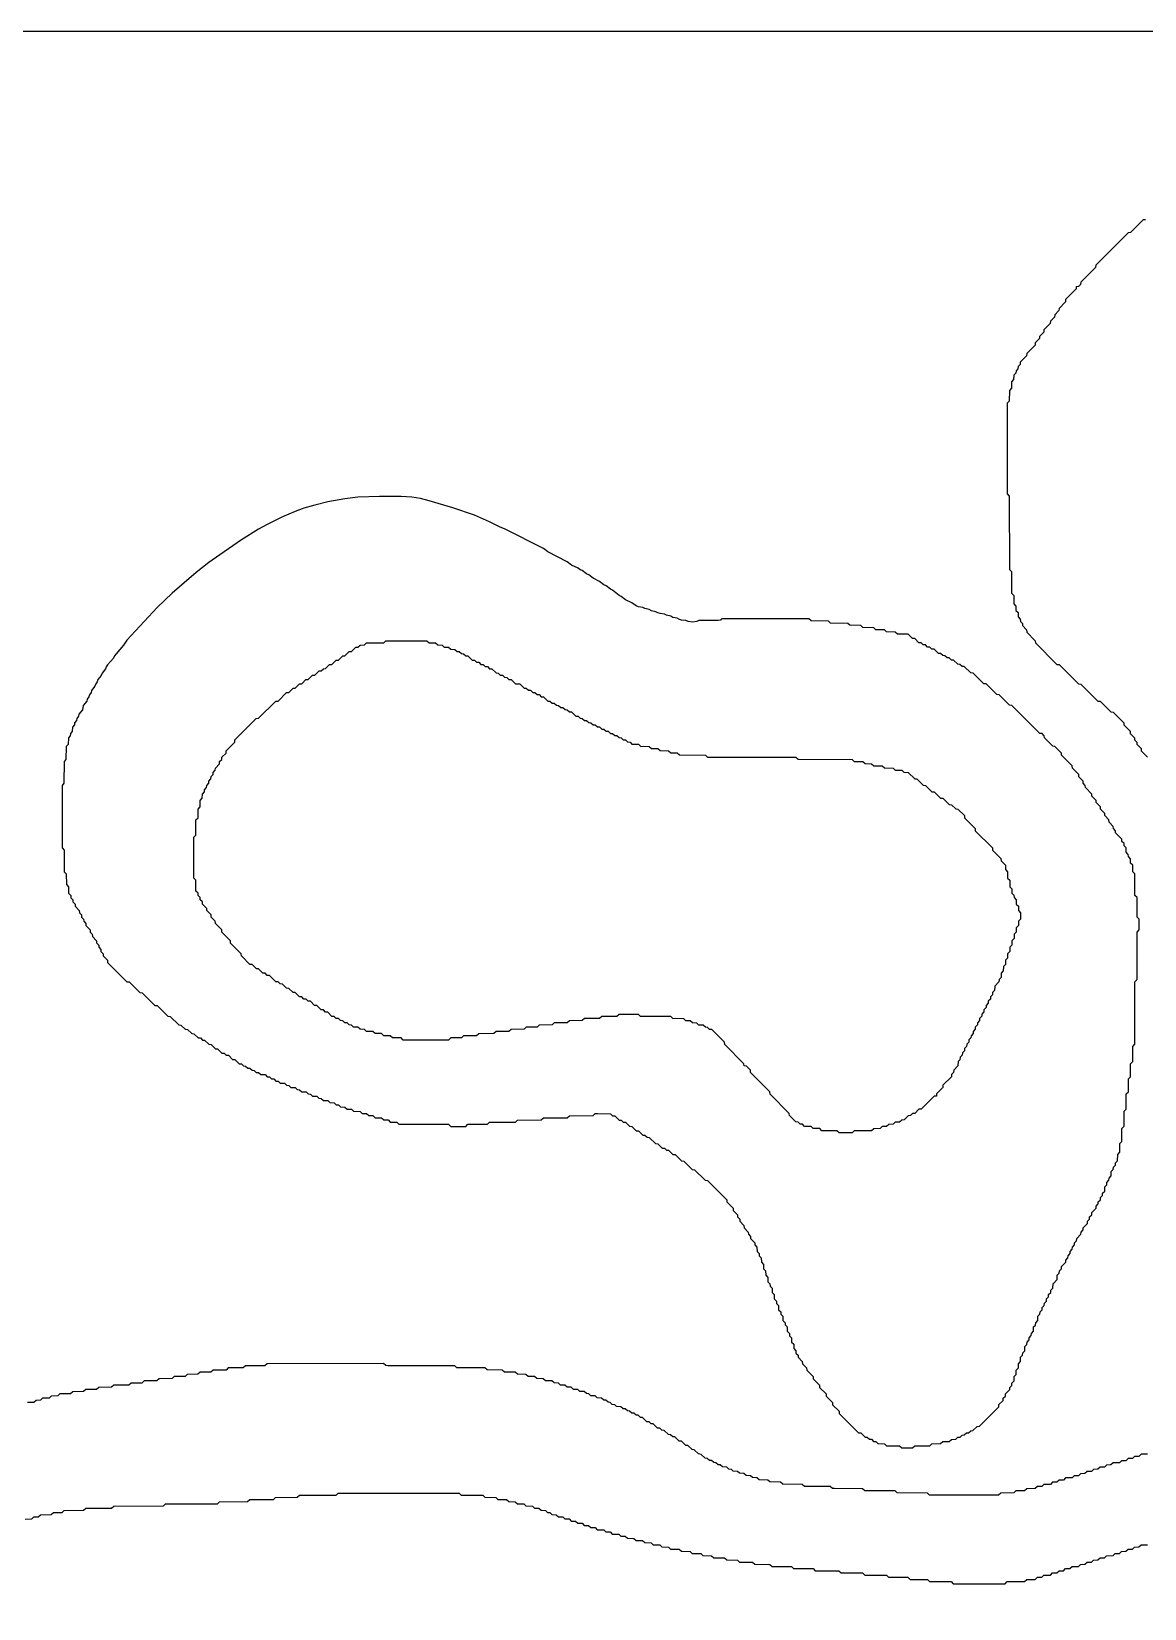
# Model space of a CAD drawing. Header units: millimetres. Extents: x 0 to 6416, y -3898 to 1268.
# Drawn here: x 2871.8 to 3129.7, y -445.4 to -80 of the extents above; entities that cross this region are included whole.
import ezdxf

# ---------------------------------------------------------------- set-up
doc = ezdxf.new("R2010")
doc.units = ezdxf.units.MM
for name, color, linetype in [('CUT_OUTER', 1, 'Continuous'), ('ENGRAVE_NEXT', 3, 'Continuous'), ('SHEET_EDGE', 7, 'Continuous')]:
    doc.layers.add(name, color=color, linetype=linetype)

msp = doc.modelspace()

# ---------------------------------------------------------------- linework, layer by layer
at = {"layer": 'CUT_OUTER'}
for points in [[(3129.93, -123.61), (3129.39, -123.65), (3126.43, -126.6), (3125.89, -126.65), (3118.43, -134.12), (3118.37, -134.65), (3114.93, -138.11), (3114.86, -138.65), (3114.43, -139.09), (3113.9, -139.15), (3113.87, -139.65), (3111.43, -142.11), (3111.37, -142.65), (3109.9, -144.15), (3109.87, -144.65), (3108.9, -145.65), (3108.87, -146.15), (3107.89, -147.15), (3107.87, -147.65), (3106.4, -149.15), (3106.37, -149.65), (3105.4, -150.65), (3105.37, -151.15), (3104.39, -152.15), (3104.37, -152.65), (3102.43, -154.61), (3102.38, -155.15), (3100.9, -156.65), (3100.88, -157.15), (3100.4, -157.65), (3100.38, -158.15), (3099.93, -158.61), (3099.89, -159.15), (3099.4, -159.65), (3099.38, -160.65), (3098.9, -161.15), (3098.88, -162.65), (3098.4, -163.15), (3098.38, -165.65), (3097.9, -166.15), (3097.9, -187.15), (3098.37, -187.65), (3098.41, -204.65), (3098.88, -205.15), (3098.91, -210.15), (3099.39, -210.65), (3099.41, -212.65), (3099.89, -213.15), (3099.91, -214.15), (3100.39, -214.65), (3100.41, -215.65), (3100.9, -216.15), (3100.93, -216.69), (3101.4, -217.15), (3101.41, -217.65), (3102.39, -218.65), (3102.41, -219.15), (3104.39, -221.15), (3104.43, -221.68), (3109.4, -226.65), (3109.93, -226.7), (3114.4, -231.15), (3114.93, -231.2), (3118.9, -235.15), (3119.43, -235.2), (3121.89, -237.65), (3122.43, -237.71), (3124.88, -240.15), (3124.9, -240.65), (3126.38, -242.15), (3126.4, -242.65), (3127.38, -243.65), (3127.4, -244.15), (3127.89, -244.65), (3127.9, -245.15), (3128.89, -246.15), (3128.9, -246.65), (3130.38, -248.15)], [(3130.4, -409.66), (3128.9, -409.68), (3128.4, -410.16), (3127.4, -410.18), (3126.9, -410.66), (3125.9, -410.68), (3125.4, -411.16), (3124.4, -411.18), (3123.9, -411.66), (3122.4, -411.68), (3121.9, -412.16), (3120.9, -412.18), (3120.4, -412.66), (3119.4, -412.68), (3118.9, -413.16), (3117.9, -413.17), (3117.4, -413.65), (3116.4, -413.67), (3115.9, -414.15), (3114.9, -414.17), (3114.4, -414.65), (3113.4, -414.67), (3112.9, -415.15), (3111.4, -415.17), (3110.9, -415.65), (3109.9, -415.67), (3109.4, -416.15), (3108.4, -416.17), (3107.9, -416.65), (3106.4, -416.67), (3105.9, -417.15), (3104.9, -417.17), (3104.4, -417.64), (3102.4, -417.67), (3101.9, -418.14), (3099.9, -418.17), (3099.4, -418.64), (3096.4, -418.67), (3095.9, -419.14), (3079.9, -419.13), (3079.4, -418.67), (3072.4, -418.63), (3071.9, -418.17), (3064.9, -418.12), (3064.4, -417.66), (3057.9, -417.64), (3057.4, -417.62), (3056.9, -417.16), (3050.9, -417.11), (3050.4, -416.66), (3045.9, -416.6), (3045.4, -416.15), (3042.9, -416.09), (3042.4, -415.65), (3040.4, -415.59), (3039.9, -415.14), (3038.9, -415.09), (3038.4, -414.64), (3037.4, -414.6), (3036.9, -414.14), (3035.9, -414.09), (3035.4, -413.64), (3034.4, -413.59), (3034.01, -413.2), (3033.4, -413.1), (3032.9, -412.64), (3031.9, -412.59), (3031.4, -412.13), (3030.9, -412.1), (3030.4, -411.64), (3029.9, -411.6), (3029.4, -411.14), (3028.9, -411.1), (3028.4, -410.63), (3027.9, -410.59), (3026.98, -409.7), (3026.4, -409.6), (3025.4, -408.64), (3024.9, -408.6), (3023.9, -407.65), (3023.4, -407.61), (3022.4, -406.65), (3021.9, -406.61), (3020.9, -405.65), (3020.4, -405.62), (3019.9, -405.15), (3019.4, -405.11), (3018.4, -404.15), (3017.9, -404.12), (3017.4, -403.65), (3016.9, -403.61), (3015.9, -402.65), (3015.4, -402.62), (3014.9, -402.15), (3014.4, -402.12), (3013.4, -401.16), (3012.9, -401.13), (3012.4, -400.65), (3011.9, -400.63), (3011.4, -400.15), (3010.9, -400.13), (3010.4, -399.66), (3009.9, -399.63), (3009.4, -399.16), (3008.9, -399.13), (3008.4, -398.66), (3007.4, -398.62), (3006.98, -398.2), (3006.4, -398.13), (3005.9, -397.66), (3005.4, -397.63), (3004.9, -397.16), (3004.4, -397.13), (3003.9, -396.66), (3002.9, -396.63), (3002.4, -396.16), (3001.4, -396.12), (3000.97, -395.7), (3000.4, -395.63), (2999.9, -395.16), (2998.9, -395.13), (2998.4, -394.66), (2997.4, -394.63), (2996.9, -394.16), (2995.9, -394.13), (2995.4, -393.66), (2994.4, -393.63), (2993.9, -393.16), (2992.9, -393.13), (2992.4, -392.67), (2990.9, -392.63), (2990.4, -392.17), (2988.9, -392.13), (2988.4, -391.67), (2986.9, -391.63), (2986.4, -391.17), (2984.4, -391.13), (2983.9, -390.67), (2981.4, -390.64), (2980.9, -390.17), (2977.4, -390.14), (2976.9, -389.67), (2970.4, -389.64), (2969.9, -389.17), (2954.4, -389.15), (2953.9, -389.14), (2953.4, -388.67), (2926.4, -388.68), (2925.9, -389.15), (2921.4, -389.18), (2920.9, -389.65), (2917.4, -389.68), (2916.9, -390.15), (2913.9, -390.18), (2913.4, -390.65), (2910.9, -390.68), (2910.4, -391.15), (2907.9, -391.18), (2907.4, -391.65), (2904.9, -391.68), (2904.4, -392.15), (2901.4, -392.18), (2900.9, -392.66), (2897.9, -392.68), (2897.4, -393.16), (2894.9, -393.18), (2894.4, -393.66), (2890.9, -393.68), (2890.4, -394.16), (2887.4, -394.18), (2886.9, -394.66), (2884.4, -394.68), (2883.9, -395.16), (2881.4, -395.18), (2880.9, -395.66), (2878.4, -395.68), (2877.9, -396.17), (2876.4, -396.18), (2875.9, -396.66), (2874.4, -396.68), (2873.9, -397.17), (2872.9, -397.18), (2872.4, -397.66), (2870.9, -397.68)]]:
    msp.add_lwpolyline(points, dxfattribs=at)
msp.add_lwpolyline([(3073.45, -408.2), (3075.95, -408.2), (3076.45, -407.72), (3079.95, -407.7), (3080.45, -407.22), (3082.45, -407.2), (3082.95, -406.72), (3084.45, -406.7), (3084.95, -406.22), (3085.95, -406.2), (3086.45, -405.71), (3086.98, -405.68), (3087.45, -405.22), (3087.95, -405.2), (3088.45, -404.72), (3088.95, -404.7), (3089.45, -404.21), (3089.95, -404.2), (3090.95, -403.22), (3091.45, -403.2), (3095.97, -398.68), (3095.98, -398.18), (3096.97, -397.18), (3096.98, -396.68), (3097.47, -396.18), (3097.49, -395.68), (3098.47, -394.68), (3098.48, -394.18), (3098.95, -393.71), (3098.98, -393.18), (3099.47, -392.68), (3099.49, -391.68), (3099.97, -391.18), (3099.99, -390.18), (3100.47, -389.68), (3100.49, -388.68), (3100.97, -388.18), (3100.99, -387.18), (3101.45, -386.73), (3101.49, -386.18), (3101.97, -385.68), (3101.99, -384.68), (3102.45, -384.23), (3102.49, -383.68), (3102.98, -383.18), (3102.99, -382.68), (3103.47, -382.18), (3103.49, -381.68), (3103.97, -381.18), (3103.99, -380.18), (3104.45, -379.73), (3104.49, -379.18), (3104.97, -378.68), (3105, -377.68), (3105.45, -377.23), (3105.49, -376.68), (3105.98, -376.18), (3105.99, -375.68), (3106.48, -375.18), (3106.49, -374.68), (3106.98, -374.18), (3106.99, -373.68), (3107.48, -373.18), (3107.49, -372.68), (3107.97, -372.18), (3107.99, -371.68), (3108.47, -371.18), (3108.5, -370.18), (3109.47, -369.18), (3109.49, -368.18), (3109.95, -367.73), (3109.99, -367.18), (3110.48, -366.68), (3110.49, -366.18), (3111.47, -365.18), (3111.49, -364.68), (3111.97, -364.18), (3111.99, -363.68), (3112.47, -363.18), (3112.49, -362.68), (3112.97, -362.18), (3112.99, -361.68), (3113.47, -361.18), (3113.49, -360.68), (3113.98, -360.18), (3113.99, -359.68), (3114.97, -358.68), (3114.99, -358.18), (3115.47, -357.68), (3115.49, -357.18), (3116.47, -356.18), (3116.48, -355.68), (3116.97, -355.18), (3116.99, -354.68), (3117.47, -354.18), (3117.49, -353.68), (3118.47, -352.68), (3118.48, -352.18), (3118.97, -351.68), (3118.98, -351.18), (3119.47, -350.68), (3119.48, -350.18), (3119.97, -349.68), (3119.98, -349.18), (3120.47, -348.68), (3120.48, -347.68), (3120.95, -347.22), (3120.98, -346.68), (3121.47, -346.18), (3121.48, -345.68), (3121.97, -345.18), (3121.98, -344.18), (3122.45, -343.71), (3122.48, -343.18), (3122.97, -342.68), (3122.98, -342.18), (3123.46, -341.68), (3123.48, -340.18), (3123.96, -339.68), (3123.98, -337.68), (3124.46, -337.18), (3124.48, -334.18), (3124.97, -333.68), (3124.98, -330.18), (3125.47, -329.68), (3125.48, -326.18), (3125.97, -325.68), (3125.98, -322.68), (3126.47, -322.18), (3126.48, -319.18), (3126.97, -318.68), (3126.98, -315.18), (3127.46, -314.68), (3127.48, -300.18), (3127.96, -299.68), (3127.98, -288.68), (3128.46, -288.18), (3128.47, -287.18), (3128.46, -285.68), (3127.98, -285.18), (3127.96, -280.68), (3127.48, -280.18), (3127.46, -275.18), (3126.98, -274.68), (3126.96, -273.18), (3126.48, -272.68), (3126.46, -271.68), (3125.98, -271.18), (3125.95, -270.66), (3125.48, -270.18), (3125.46, -269.18), (3124.98, -268.68), (3124.95, -268.16), (3124.48, -267.68), (3124.47, -267.18), (3122.98, -265.68), (3122.97, -265.18), (3122.48, -264.68), (3122.47, -264.18), (3121.48, -263.18), (3121.47, -262.68), (3120.49, -261.68), (3120.47, -261.18), (3119.49, -260.18), (3119.47, -259.68), (3118.49, -258.68), (3118.47, -258.18), (3117.49, -257.18), (3117.47, -256.68), (3115.99, -255.18), (3115.98, -254.68), (3115.49, -254.18), (3115.47, -253.68), (3114.49, -252.68), (3114.45, -252.15), (3112.99, -250.68), (3112.95, -250.15), (3110.49, -247.68), (3110.48, -247.18), (3109.95, -246.65), (3108.95, -245.66), (3108.45, -245.63), (3106.5, -243.68), (3106.48, -243.18), (3105.98, -242.68), (3105.45, -242.63), (3098.99, -236.18), (3098.45, -236.13), (3095.99, -233.68), (3095.45, -233.63), (3092.99, -231.18), (3092.45, -231.13), (3089.99, -228.68), (3089.45, -228.63), (3087.95, -227.15), (3087.45, -227.13), (3086.95, -226.65), (3086.45, -226.63), (3085.45, -225.65), (3084.95, -225.63), (3084.45, -225.15), (3083.95, -225.13), (3083.45, -224.65), (3082.95, -224.62), (3082.45, -224.15), (3081.95, -224.12), (3080.95, -223.15), (3080.45, -223.13), (3079.95, -222.65), (3079.45, -222.62), (3078.95, -222.15), (3078.45, -222.12), (3077.95, -221.64), (3077.45, -221.62), (3076.5, -220.68), (3075.95, -220.62), (3074.95, -219.66), (3072.45, -219.61), (3071.95, -219.15), (3069.95, -219.11), (3069.45, -218.65), (3067.45, -218.6), (3066.95, -218.14), (3064.45, -218.09), (3063.95, -217.64), (3061.45, -217.58), (3060.95, -217.14), (3056.95, -217.07), (3056.45, -216.63), (3052.45, -216.55), (3051.95, -216.12), (3031.95, -216.05), (3031.65, -216.18), (3031.45, -216.38), (3030.95, -216.46), (3026.45, -216.5), (3025.95, -216.74), (3024.95, -216.86), (3023.95, -216.7), (3023.45, -216.45), (3022.45, -216.37), (3021.95, -216.23), (3021.45, -215.95), (3020.45, -215.76), (3019.95, -215.46), (3018.95, -215.27), (3018.45, -214.97), (3017.45, -214.87), (3016.95, -214.72), (3016.45, -214.44), (3015.45, -214.22), (3014.95, -213.94), (3013.95, -213.71), (3013.45, -213.43), (3012.45, -213.28), (3011.95, -213.1), (3010.95, -212.38), (3009.45, -211.66), (3008.45, -210.88), (3007.95, -210.67), (3006.45, -209.41), (3005.95, -209.21), (3004.95, -208.41), (3004.45, -208.2), (3003.45, -207.41), (3002.95, -207.23), (3002.45, -206.88), (3001.95, -206.67), (3000.95, -205.89), (3000.45, -205.68), (2999.45, -204.9), (2998.95, -204.71), (2998.45, -204.37), (2996.95, -203.63), (2995.95, -202.87), (2991.45, -200.55), (2990.45, -199.82), (2981.45, -195.22), (2980.45, -194.86), (2977.95, -193.59), (2974.45, -192.08), (2969.45, -190.4), (2963.95, -188.71), (2961.95, -188.19), (2959.95, -187.91), (2957.45, -187.74), (2952.45, -187.73), (2947.45, -187.9), (2944.45, -188.27), (2940.45, -189), (2937.45, -189.72), (2934.95, -190.48), (2932.95, -191.2), (2929.95, -192.46), (2926.45, -194.2), (2924.45, -195.3), (2920.45, -197.82), (2915.45, -201.26), (2912.95, -203.03), (2909.95, -205.38), (2904.45, -210.11), (2900.95, -213.43), (2893.95, -221.02), (2893.18, -222.18), (2891.45, -224.16), (2891.07, -224.68), (2890.82, -225.18), (2889.45, -226.76), (2889.15, -227.18), (2888.94, -227.68), (2888.17, -228.68), (2887.98, -229.18), (2887.21, -230.18), (2887.06, -230.68), (2886.7, -231.18), (2886.54, -231.68), (2885.75, -232.68), (2885.62, -233.18), (2885.25, -233.68), (2885.13, -234.18), (2884.75, -234.68), (2884.63, -235.18), (2883.8, -236.18), (2883.64, -237.18), (2882.81, -238.18), (2882.73, -238.68), (2882.32, -239.18), (2882.24, -239.68), (2881.83, -240.18), (2881.77, -240.68), (2881.35, -241.18), (2881.26, -242.18), (2880.85, -242.68), (2880.8, -243.18), (2880.37, -243.68), (2880.3, -245.18), (2879.88, -245.68), (2879.82, -248.68), (2879.39, -249.18), (2879.34, -254.18), (2878.9, -254.68), (2878.9, -258.68), (2878.92, -269.18), (2879.39, -269.68), (2879.43, -274.68), (2879.9, -275.18), (2879.93, -277.68), (2880.41, -278.18), (2880.43, -279.68), (2880.92, -280.18), (2880.95, -280.72), (2881.42, -281.18), (2881.43, -281.68), (2881.92, -282.18), (2881.93, -282.68), (2882.91, -283.68), (2882.93, -284.18), (2883.41, -284.68), (2883.43, -285.18), (2883.91, -285.68), (2883.93, -286.18), (2884.42, -286.68), (2884.43, -287.18), (2885.41, -288.18), (2885.43, -288.68), (2885.92, -289.18), (2885.95, -289.71), (2886.91, -290.68), (2886.93, -291.18), (2887.42, -291.68), (2887.43, -292.18), (2887.92, -292.68), (2887.93, -293.18), (2888.42, -293.68), (2888.43, -294.18), (2889.42, -295.18), (2889.45, -295.71), (2893.93, -300.18), (2894.45, -300.22), (2896.93, -302.68), (2897.45, -302.72), (2900.43, -305.68), (2900.95, -305.72), (2903.43, -308.18), (2903.95, -308.22), (2905.93, -310.18), (2906.45, -310.21), (2907.45, -311.2), (2907.95, -311.22), (2908.95, -312.2), (2909.45, -312.22), (2910.45, -313.2), (2910.95, -313.21), (2911.45, -313.7), (2911.95, -313.72), (2912.92, -314.68), (2913.45, -314.72), (2914.45, -315.7), (2914.95, -315.72), (2915.95, -316.7), (2916.45, -316.71), (2916.95, -317.2), (2917.45, -317.22), (2918.42, -318.18), (2918.95, -318.21), (2919.95, -319.2), (2920.45, -319.21), (2920.95, -319.7), (2921.45, -319.71), (2921.95, -320.2), (2922.45, -320.21), (2922.95, -320.7), (2923.45, -320.71), (2923.92, -321.18), (2924.45, -321.21), (2924.95, -321.7), (2925.95, -321.71), (2926.42, -322.18), (2926.95, -322.21), (2927.45, -322.7), (2927.95, -322.71), (2928.45, -323.2), (2928.95, -323.21), (2929.45, -323.7), (2930.45, -323.71), (2930.92, -324.18), (2931.45, -324.21), (2931.95, -324.7), (2932.95, -324.71), (2933.42, -325.18), (2933.95, -325.21), (2934.45, -325.7), (2935.45, -325.71), (2935.92, -326.18), (2936.45, -326.21), (2936.95, -326.7), (2937.95, -326.71), (2938.42, -327.18), (2938.95, -327.21), (2939.45, -327.7), (2940.45, -327.71), (2940.95, -328.2), (2941.95, -328.21), (2942.42, -328.68), (2942.95, -328.71), (2943.45, -329.2), (2944.45, -329.21), (2944.95, -329.7), (2945.95, -329.71), (2946.45, -330.2), (2947.95, -330.21), (2948.45, -330.7), (2949.45, -330.71), (2949.95, -331.2), (2950.95, -331.21), (2951.45, -331.7), (2952.95, -331.71), (2953.45, -332.2), (2954.45, -332.21), (2954.95, -332.69), (2956.45, -332.71), (2956.95, -333.19), (2968.45, -333.21), (2968.95, -333.7), (2972.45, -333.7), (2972.95, -333.21), (2977.45, -333.2), (2977.95, -332.72), (2983.95, -332.7), (2984.45, -332.22), (2989.95, -332.2), (2990.45, -331.73), (2995.95, -331.71), (2996.45, -331.24), (3001.95, -331.21), (3002.45, -330.75), (3002.95, -330.74), (3005.95, -330.78), (3006.45, -331.24), (3006.95, -331.27), (3007.95, -332.22), (3008.45, -332.25), (3008.95, -332.72), (3009.45, -332.75), (3010.4, -333.68), (3010.95, -333.74), (3011.95, -334.72), (3012.45, -334.74), (3013.45, -335.71), (3013.95, -335.73), (3014.45, -336.22), (3014.95, -336.24), (3016.41, -337.68), (3016.95, -337.73), (3017.95, -338.71), (3018.45, -338.73), (3018.95, -339.21), (3019.45, -339.24), (3020.45, -340.21), (3020.95, -340.24), (3022.45, -341.71), (3022.95, -341.74), (3024.91, -343.68), (3025.45, -343.74), (3027.91, -346.18), (3028.45, -346.24), (3032.9, -350.68), (3032.92, -351.18), (3034.4, -352.68), (3034.42, -353.18), (3035.4, -354.18), (3035.42, -354.68), (3035.91, -355.18), (3035.92, -355.68), (3036.9, -356.68), (3036.95, -357.22), (3037.9, -358.18), (3037.92, -358.68), (3038.41, -359.18), (3038.42, -359.68), (3039.4, -360.68), (3039.42, -361.18), (3039.9, -361.68), (3039.93, -362.68), (3040.41, -363.18), (3040.45, -363.73), (3040.91, -364.18), (3040.93, -365.18), (3041.41, -365.68), (3041.43, -366.68), (3041.91, -367.18), (3041.93, -368.18), (3042.41, -368.68), (3042.43, -369.68), (3042.92, -370.18), (3042.95, -370.72), (3043.41, -371.18), (3043.43, -372.18), (3043.92, -372.68), (3043.93, -373.68), (3044.42, -374.18), (3044.45, -374.72), (3044.92, -375.18), (3044.93, -376.18), (3045.42, -376.68), (3045.45, -377.22), (3045.92, -377.68), (3045.93, -378.68), (3046.42, -379.18), (3046.45, -379.72), (3046.92, -380.18), (3046.93, -381.18), (3047.42, -381.68), (3047.45, -382.22), (3047.92, -382.68), (3047.93, -383.68), (3048.42, -384.18), (3048.44, -385.18), (3048.92, -385.68), (3048.95, -386.21), (3049.42, -386.68), (3049.43, -387.18), (3050.42, -388.18), (3050.45, -388.71), (3051.42, -389.68), (3051.43, -390.18), (3052.92, -391.68), (3052.93, -392.18), (3054.42, -393.68), (3054.43, -394.18), (3055.92, -395.68), (3055.93, -396.18), (3057.42, -397.68), (3057.45, -398.21), (3058.92, -399.68), (3058.95, -400.21), (3063.43, -404.68), (3063.95, -404.71), (3064.95, -405.7), (3065.45, -405.71), (3065.95, -406.2), (3066.45, -406.21), (3066.92, -406.68), (3067.45, -406.71), (3067.95, -407.2), (3069.45, -407.22), (3069.95, -407.7), (3072.95, -407.72), (3073.45, -408.2)], close=True, dxfattribs=at)
at = {"layer": 'ENGRAVE_NEXT'}
msp.add_lwpolyline([(3054.95, -334.7), (3054.45, -334.22), (3052.95, -334.2), (3052.45, -333.72), (3050.95, -333.7), (3050.45, -333.21), (3049.95, -333.2), (3049.45, -332.71), (3048.93, -332.68), (3047.43, -331.18), (3047.41, -330.68), (3042.95, -326.21), (3042.91, -325.68), (3038.45, -321.22), (3038.4, -320.68), (3037.45, -319.74), (3036.92, -319.68), (3036.9, -319.18), (3032.45, -314.73), (3032.38, -314.18), (3029.45, -311.27), (3028.95, -311.23), (3028.45, -310.76), (3027.95, -310.73), (3027.45, -310.26), (3026.45, -310.22), (3025.95, -309.76), (3024.95, -309.72), (3024.45, -309.25), (3023.45, -309.22), (3022.95, -308.76), (3020.45, -308.71), (3019.95, -308.25), (3012.95, -308.21), (3012.45, -307.74), (3007.95, -307.74), (3007.45, -308.21), (3003.95, -308.23), (3003.45, -308.7), (2999.95, -308.73), (2999.45, -309.2), (2996.45, -309.22), (2995.95, -309.7), (2992.95, -309.72), (2992.45, -310.2), (2989.45, -310.22), (2988.95, -310.7), (2986.45, -310.72), (2985.95, -311.2), (2982.95, -311.22), (2982.45, -311.7), (2979.45, -311.72), (2978.95, -312.2), (2975.45, -312.22), (2974.95, -312.7), (2971.95, -312.72), (2971.45, -313.2), (2968.95, -313.21), (2968.45, -313.7), (2957.95, -313.7), (2957.45, -313.21), (2955.45, -313.2), (2954.95, -312.71), (2953.45, -312.7), (2952.95, -312.21), (2951.45, -312.2), (2950.95, -311.71), (2949.45, -311.7), (2948.95, -311.21), (2947.95, -311.2), (2947.45, -310.71), (2946.45, -310.7), (2945.95, -310.21), (2945.45, -310.2), (2944.95, -309.71), (2944.45, -309.7), (2943.95, -309.21), (2943.45, -309.2), (2942.95, -308.71), (2942.45, -308.7), (2941.95, -308.21), (2941.45, -308.2), (2940.45, -307.21), (2939.95, -307.2), (2939.45, -306.71), (2938.95, -306.7), (2937.95, -305.71), (2937.42, -305.68), (2936.45, -304.72), (2935.95, -304.7), (2935.45, -304.21), (2934.95, -304.2), (2934.45, -303.71), (2933.95, -303.7), (2932.95, -302.71), (2932.45, -302.7), (2931.45, -301.72), (2930.92, -301.68), (2929.95, -300.72), (2929.45, -300.7), (2928.95, -300.21), (2928.45, -300.2), (2926.95, -298.72), (2926.45, -298.7), (2925.95, -298.21), (2925.45, -298.2), (2924.45, -297.21), (2923.95, -297.2), (2922.95, -296.21), (2922.43, -296.18), (2920.45, -294.21), (2920.42, -293.68), (2917.95, -291.21), (2917.92, -290.68), (2915.95, -288.71), (2915.92, -288.18), (2914.43, -286.68), (2914.42, -286.18), (2913.45, -285.21), (2913.42, -284.68), (2912.43, -283.68), (2912.42, -283.18), (2911.43, -282.18), (2911.42, -281.68), (2910.93, -281.18), (2910.92, -280.68), (2910.43, -280.18), (2910.42, -279.68), (2909.94, -279.18), (2909.92, -276.68), (2909.43, -276.18), (2909.43, -271.18), (2909.43, -266.68), (2909.91, -266.18), (2909.93, -262.68), (2910.41, -262.18), (2910.43, -260.18), (2910.91, -259.68), (2910.93, -258.18), (2911.41, -257.68), (2911.43, -256.68), (2911.91, -256.18), (2911.93, -255.68), (2912.41, -255.18), (2912.43, -254.68), (2912.91, -254.18), (2912.93, -253.68), (2913.41, -253.18), (2913.45, -252.64), (2913.91, -252.18), (2913.93, -251.68), (2914.41, -251.18), (2914.43, -250.68), (2915.41, -249.68), (2915.42, -249.18), (2915.91, -248.68), (2915.93, -248.18), (2916.91, -247.18), (2916.93, -246.68), (2918.91, -244.68), (2918.95, -244.15), (2923.92, -239.18), (2924.45, -239.13), (2928.42, -235.18), (2928.95, -235.13), (2930.95, -233.16), (2931.45, -233.14), (2932.45, -232.16), (2932.95, -232.14), (2933.95, -231.15), (2934.45, -231.13), (2935.41, -230.18), (2935.95, -230.13), (2936.95, -229.16), (2937.45, -229.14), (2938.45, -228.16), (2938.95, -228.14), (2939.45, -227.65), (2939.95, -227.63), (2940.91, -226.68), (2941.45, -226.64), (2942.45, -225.66), (2942.95, -225.64), (2943.95, -224.66), (2944.45, -224.64), (2945.45, -223.66), (2945.95, -223.64), (2946.95, -222.66), (2947.45, -222.65), (2947.95, -222.16), (2948.95, -222.15), (2949.45, -221.67), (2953.45, -221.64), (2953.95, -221.16), (2963.45, -221.16), (2963.95, -221.65), (2965.45, -221.66), (2965.95, -222.14), (2966.95, -222.16), (2967.45, -222.64), (2968.45, -222.66), (2968.95, -223.14), (2969.95, -223.16), (2970.45, -223.65), (2970.95, -223.66), (2971.45, -224.14), (2971.95, -224.16), (2972.45, -224.64), (2972.95, -224.66), (2973.95, -225.64), (2974.45, -225.65), (2974.95, -226.14), (2975.45, -226.16), (2975.95, -226.64), (2976.45, -226.66), (2976.95, -227.14), (2977.45, -227.16), (2977.95, -227.64), (2978.45, -227.66), (2979.45, -228.63), (2979.95, -228.65), (2980.45, -229.14), (2980.95, -229.15), (2981.45, -229.64), (2981.95, -229.65), (2982.45, -230.14), (2982.95, -230.16), (2983.95, -231.13), (2984.95, -231.16), (2985.95, -232.13), (2986.45, -232.15), (2986.95, -232.63), (2987.45, -232.65), (2987.95, -233.14), (2988.45, -233.15), (2988.95, -233.64), (2989.45, -233.65), (2989.95, -234.14), (2990.45, -234.15), (2991.45, -235.13), (2991.95, -235.15), (2992.45, -235.63), (2992.95, -235.65), (2993.45, -236.13), (2993.95, -236.15), (2994.45, -236.63), (2994.95, -236.65), (2995.45, -237.13), (2995.95, -237.15), (2996.45, -237.63), (2996.95, -237.65), (2997.95, -238.63), (2998.45, -238.65), (2998.95, -239.13), (2999.45, -239.15), (2999.95, -239.63), (3000.45, -239.65), (3000.95, -240.13), (3001.45, -240.15), (3001.95, -240.63), (3002.45, -240.65), (3002.95, -241.13), (3003.45, -241.15), (3003.95, -241.63), (3004.45, -241.65), (3004.95, -242.13), (3005.45, -242.15), (3005.95, -242.63), (3006.45, -242.65), (3006.95, -243.13), (3007.45, -243.15), (3007.95, -243.62), (3008.45, -243.65), (3008.95, -244.12), (3009.45, -244.14), (3009.95, -244.62), (3010.52, -244.68), (3010.95, -245.11), (3012.45, -245.15), (3012.95, -245.61), (3014.95, -245.65), (3015.45, -246.12), (3016.95, -246.15), (3017.45, -246.62), (3019.45, -246.65), (3019.95, -247.12), (3021.45, -247.15), (3021.95, -247.61), (3027.95, -247.65), (3028.45, -248.12), (3048.95, -248.16), (3049.45, -248.63), (3061.95, -248.66), (3062.45, -249.14), (3064.45, -249.16), (3064.95, -249.64), (3066.45, -249.66), (3066.95, -250.14), (3068.95, -250.16), (3069.45, -250.64), (3071.45, -250.66), (3071.95, -251.15), (3073.45, -251.17), (3073.95, -251.65), (3074.95, -251.67), (3076.45, -253.15), (3076.98, -253.18), (3078.45, -254.64), (3078.98, -254.68), (3080.45, -256.14), (3080.98, -256.18), (3082.45, -257.64), (3082.98, -257.68), (3084.45, -259.14), (3084.95, -259.16), (3085.95, -260.15), (3086.48, -260.18), (3087.97, -261.68), (3087.99, -262.18), (3090.45, -264.65), (3090.49, -265.18), (3094.45, -269.16), (3094.49, -269.68), (3096.45, -271.66), (3096.48, -272.18), (3097.47, -273.18), (3097.48, -274.18), (3097.97, -274.68), (3097.99, -276.18), (3098.47, -276.68), (3098.49, -278.18), (3098.97, -278.68), (3098.99, -279.68), (3099.45, -280.14), (3099.48, -280.68), (3099.97, -281.18), (3099.98, -282.18), (3100.47, -282.68), (3100.48, -283.68), (3100.96, -284.18), (3100.97, -285.68), (3100.48, -286.18), (3100.47, -287.18), (3099.99, -287.68), (3099.97, -288.68), (3099.49, -289.18), (3099.47, -290.18), (3098.99, -290.68), (3098.97, -291.68), (3098.49, -292.18), (3098.47, -293.18), (3097.99, -293.68), (3097.97, -294.68), (3097.5, -295.18), (3097.47, -296.18), (3097, -296.68), (3096.97, -297.68), (3096.5, -298.18), (3096.47, -299.18), (3095.99, -299.68), (3095.95, -300.22), (3095.01, -301.18), (3094.98, -302.18), (3094.5, -302.68), (3094.48, -303.18), (3094, -303.68), (3093.98, -304.18), (3093.5, -304.68), (3093.48, -305.18), (3093, -305.68), (3092.98, -306.18), (3092.5, -306.68), (3092.48, -307.18), (3092, -307.68), (3091.98, -308.18), (3091.5, -308.68), (3091.48, -309.18), (3091, -309.68), (3090.98, -310.18), (3090.5, -310.68), (3090.48, -311.18), (3090, -311.68), (3089.98, -312.18), (3089.5, -312.68), (3089.48, -313.18), (3089, -313.68), (3088.98, -314.18), (3088.5, -314.68), (3088.48, -315.18), (3088, -315.68), (3087.98, -316.18), (3087.5, -316.68), (3087.48, -317.18), (3087, -317.68), (3086.95, -318.24), (3086.51, -318.68), (3086.48, -319.68), (3085.5, -320.68), (3085.48, -321.18), (3085, -321.68), (3084.95, -322.22), (3083, -324.18), (3082.98, -324.68), (3081.5, -326.18), (3081.48, -326.68), (3080.95, -326.73), (3077.95, -329.71), (3077.45, -329.73), (3076.45, -330.71), (3075.95, -330.73), (3075.45, -331.21), (3074.95, -331.23), (3073.99, -332.18), (3073.45, -332.22), (3072.95, -332.71), (3071.95, -332.73), (3071.45, -333.21), (3070.45, -333.23), (3069.95, -333.71), (3068.95, -333.73), (3068.45, -334.21), (3066.95, -334.23), (3066.45, -334.71), (3062.45, -334.73), (3061.95, -335.2), (3058.95, -335.2), (3058.45, -334.73), (3054.95, -334.7)], close=True, dxfattribs=at)
msp.add_lwpolyline([(2870.4, -424.68), (2871.9, -424.66), (2872.4, -424.18), (2873.4, -424.16), (2873.9, -423.68), (2876.4, -423.66), (2876.9, -423.18), (2878.9, -423.16), (2879.4, -422.68), (2883.9, -422.65), (2884.4, -422.18), (2890.4, -422.15), (2890.9, -421.68), (2902.4, -421.65), (2902.9, -421.17), (2914.9, -421.14), (2915.4, -420.67), (2921.9, -420.64), (2922.4, -420.17), (2927.9, -420.14), (2928.4, -419.67), (2933.4, -419.65), (2933.9, -419.17), (2942.4, -419.15), (2942.9, -418.67), (2970.9, -418.68), (2971.4, -419.15), (2976.4, -419.18), (2976.9, -419.65), (2979.4, -419.68), (2979.9, -420.15), (2981.9, -420.18), (2982.4, -420.65), (2983.9, -420.68), (2984.4, -421.15), (2985.9, -421.18), (2986.4, -421.65), (2987.9, -421.68), (2988.4, -422.16), (2989.4, -422.17), (2989.9, -422.65), (2990.9, -422.67), (2991.4, -423.16), (2991.95, -423.2), (2992.4, -423.65), (2993.4, -423.67), (2993.9, -424.15), (2994.9, -424.17), (2995.4, -424.65), (2996.4, -424.67), (2996.9, -425.15), (2997.9, -425.17), (2998.4, -425.65), (2999.4, -425.67), (2999.9, -426.15), (3000.9, -426.17), (3001.4, -426.65), (3002.4, -426.67), (3002.9, -427.15), (3004.4, -427.17), (3004.9, -427.65), (3005.9, -427.67), (3006.4, -428.15), (3007.9, -428.18), (3008.4, -428.65), (3009.4, -428.67), (3009.9, -429.15), (3011.4, -429.18), (3011.9, -429.65), (3013.4, -429.68), (3013.9, -430.15), (3015.4, -430.18), (3015.9, -430.65), (3017.4, -430.68), (3017.9, -431.16), (3019.4, -431.18), (3019.9, -431.65), (3021.9, -431.68), (3022.4, -432.16), (3024.4, -432.18), (3024.9, -432.66), (3026.9, -432.68), (3027.4, -433.16), (3029.4, -433.18), (3029.9, -433.66), (3032.4, -433.68), (3032.9, -434.16), (3035.4, -434.18), (3035.9, -434.66), (3038.9, -434.68), (3039.4, -435.16), (3042.9, -435.18), (3043.4, -435.66), (3047.9, -435.68), (3048.4, -436.16), (3052.9, -436.18), (3053.4, -436.66), (3058.9, -436.68), (3059.4, -437.16), (3064.4, -437.18), (3064.9, -437.66), (3069.9, -437.68), (3070.4, -438.16), (3074.9, -438.18), (3075.4, -438.66), (3079.4, -438.68), (3079.9, -439.16), (3084.9, -439.18), (3085.4, -439.66), (3097.4, -439.66), (3097.9, -439.18), (3101.9, -439.15), (3102.4, -438.68), (3104.4, -438.66), (3104.9, -438.18), (3105.9, -438.16), (3106.4, -437.68), (3107.9, -437.66), (3108.4, -437.18), (3109.4, -437.16), (3109.9, -436.68), (3110.9, -436.66), (3111.4, -436.18), (3112.4, -436.16), (3112.9, -435.68), (3114.4, -435.66), (3114.9, -435.18), (3115.9, -435.16), (3116.4, -434.68), (3117.4, -434.66), (3117.9, -434.18), (3118.9, -434.16), (3119.4, -433.68), (3120.4, -433.66), (3120.9, -433.18), (3122.4, -433.16), (3122.9, -432.68), (3123.9, -432.66), (3124.4, -432.18), (3125.4, -432.16), (3125.9, -431.68), (3126.9, -431.66), (3127.4, -431.18), (3128.4, -431.16), (3128.9, -430.68), (3130.4, -430.66)], dxfattribs=at)
at = {"layer": 'SHEET_EDGE'}
msp.add_lwpolyline([(2598.4, -1299.2), (3817.6, -1299.2), (3817.6, -80), (2598.4, -80)], close=True, dxfattribs=at)

doc.saveas('drawing.dxf')
